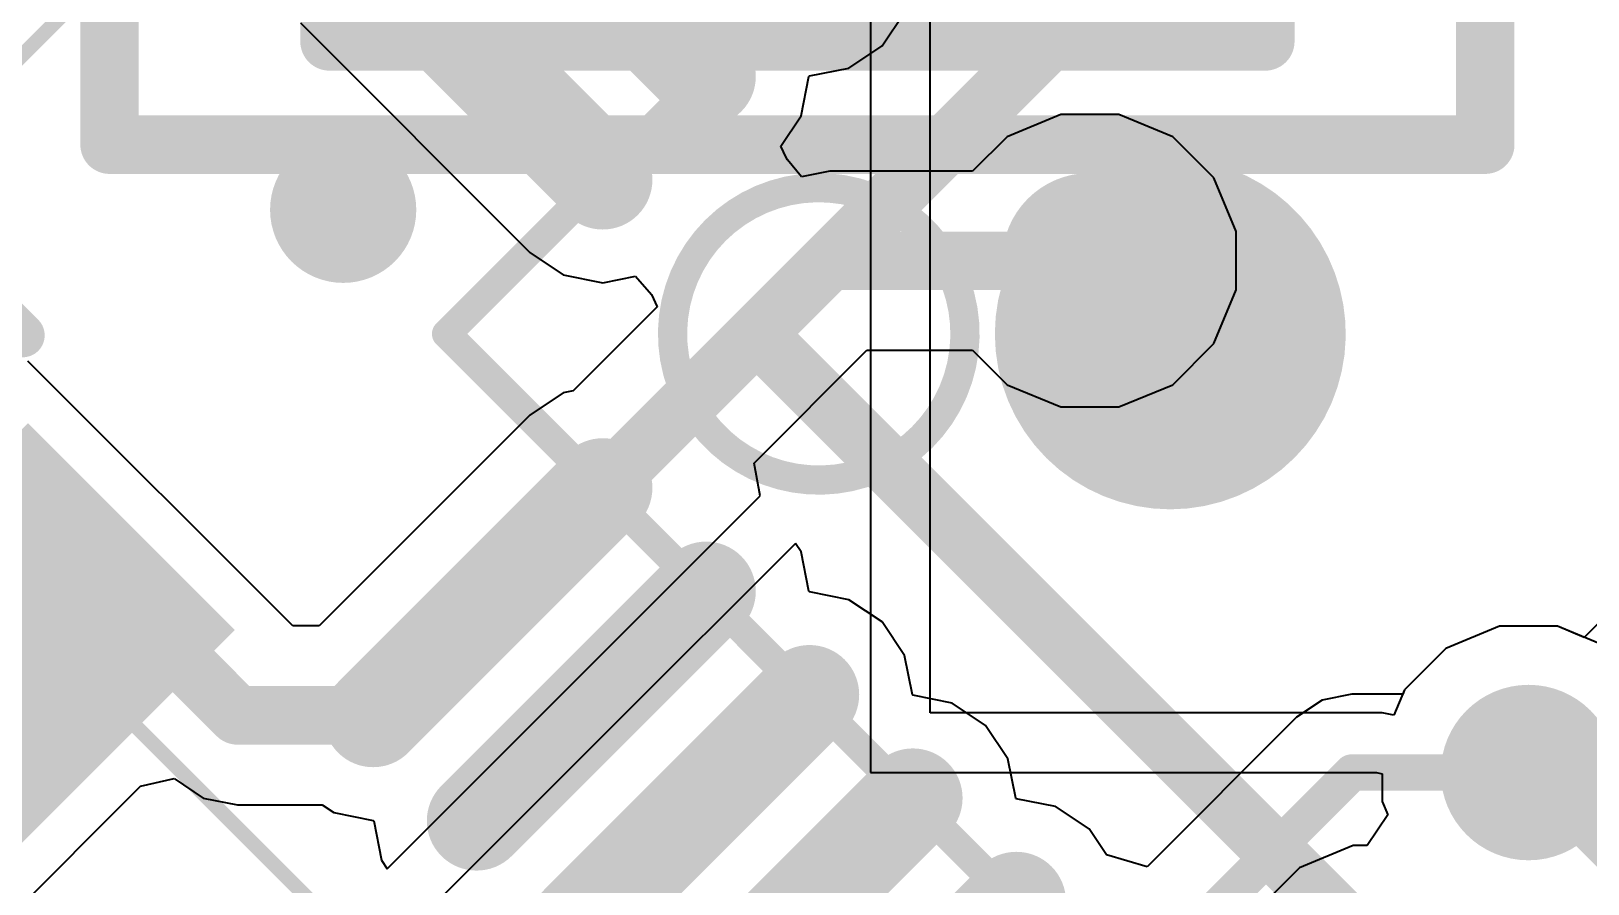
# Model space of a CAD drawing. Header units: inches. Extents: x -0.1 to 88.5, y -0.1 to 66.5.
# Drawn here: x 11.63 to 16.95, y 7.12 to 10.04 of the extents above; entities that cross this region are included whole.
import ezdxf

# ---------------------------------------------------------------- set-up
doc = ezdxf.new("R2010")
doc.units = ezdxf.units.IN
for name, color, linetype in [('Bottom Layer', 5, 'Continuous'), ('Bottom Overlay', 54, 'Continuous'), ('Bottom Paste', 16, 'Continuous'), ('Bottom Solder', 6, 'Continuous'), ('Mechanical 1', 6, 'Continuous'), ('Mechanical 13', 56, 'Continuous'), ('Mechanical 15', 56, 'Continuous'), ('Mechanical 16', 56, 'Continuous'), ('Mechanical 5', 56, 'Continuous'), ('Top Layer', 1, 'Continuous'), ('Top Overlay', 2, 'Continuous'), ('Top Paste', 8, 'Continuous'), ('Top Solder', 216, 'Continuous'), ('Via Holes', 16, 'Continuous')]:
    doc.layers.add(name, color=color, linetype=linetype)
doc.styles.add('Arial', font='', dxfattribs={"height": 0.2})
doc.styles.get('Arial').set_extended_font_data('Arial')

# ---------------------------------------------------------------- blocks, each defined once
blk = doc.blocks.new('LQFP48_B_11')
at = {"layer": 'Bottom Layer'}
h = blk.add_hatch(color=5, dxfattribs=at)
edge = h.paths.add_edge_path()
edge.add_arc((-4.605, -2.25), 0.145, 90, 270)
edge.add_line((-4.605, -2.395), (-3.495, -2.395))
edge.add_arc((-3.495, -2.25), 0.145, 270, 450)
edge.add_line((-3.495, -2.105), (-4.605, -2.105))
h = blk.add_hatch(color=5, dxfattribs=at)
edge = h.paths.add_edge_path()
edge.add_arc((-4.605, -2.75), 0.145, 90, 270)
edge.add_line((-4.605, -2.895), (-3.495, -2.895))
edge.add_arc((-3.495, -2.75), 0.145, 270, 450)
edge.add_line((-3.495, -2.605), (-4.605, -2.605))
h = blk.add_hatch(color=5, dxfattribs=at)
edge = h.paths.add_edge_path()
edge.add_arc((-2.75, -4.605), 0.145, 180, 360)
edge.add_line((-2.605, -4.605), (-2.605, -3.495))
edge.add_arc((-2.75, -3.495), 0.145, 0, 180)
edge.add_line((-2.895, -3.495), (-2.895, -4.605))
h = blk.add_hatch(color=5, dxfattribs=at)
edge = h.paths.add_edge_path()
edge.add_arc((-2.25, -4.605), 0.145, 180, 360)
edge.add_line((-2.105, -4.605), (-2.105, -3.495))
edge.add_arc((-2.25, -3.495), 0.145, 0, 180)
edge.add_line((-2.395, -3.495), (-2.395, -4.605))
h = blk.add_hatch(color=5, dxfattribs=at)
edge = h.paths.add_edge_path()
edge.add_arc((-1.75, -4.605), 0.145, 180, 360)
edge.add_line((-1.605, -4.605), (-1.605, -3.495))
edge.add_arc((-1.75, -3.495), 0.145, 0, 180)
edge.add_line((-1.895, -3.495), (-1.895, -4.605))
h = blk.add_hatch(color=5, dxfattribs=at)
edge = h.paths.add_edge_path()
edge.add_arc((-1.25, -4.605), 0.145, 180, 360)
edge.add_line((-1.105, -4.605), (-1.105, -3.495))
edge.add_arc((-1.25, -3.495), 0.145, 0, 180)
edge.add_line((-1.395, -3.495), (-1.395, -4.605))
h = blk.add_hatch(color=5, dxfattribs=at)
edge = h.paths.add_edge_path()
edge.add_arc((-0.75, -4.605), 0.145, 180, 360)
edge.add_line((-0.605, -4.605), (-0.605, -3.495))
edge.add_arc((-0.75, -3.495), 0.145, 0, 180)
edge.add_line((-0.895, -3.495), (-0.895, -4.605))
at = {"layer": 'Bottom Paste'}
h = blk.add_hatch(color=16, dxfattribs=at)
edge = h.paths.add_edge_path()
edge.add_arc((-4.605, -2.25), 0.145, 90, 270)
edge.add_line((-4.605, -2.395), (-3.495, -2.395))
edge.add_arc((-3.495, -2.25), 0.145, 270, 450)
edge.add_line((-3.495, -2.105), (-4.605, -2.105))
h = blk.add_hatch(color=16, dxfattribs=at)
edge = h.paths.add_edge_path()
edge.add_arc((-4.605, -2.75), 0.145, 90, 270)
edge.add_line((-4.605, -2.895), (-3.495, -2.895))
edge.add_arc((-3.495, -2.75), 0.145, 270, 450)
edge.add_line((-3.495, -2.605), (-4.605, -2.605))
h = blk.add_hatch(color=16, dxfattribs=at)
edge = h.paths.add_edge_path()
edge.add_arc((-2.75, -4.605), 0.145, 180, 360)
edge.add_line((-2.605, -4.605), (-2.605, -3.495))
edge.add_arc((-2.75, -3.495), 0.145, 0, 180)
edge.add_line((-2.895, -3.495), (-2.895, -4.605))
h = blk.add_hatch(color=16, dxfattribs=at)
edge = h.paths.add_edge_path()
edge.add_arc((-2.25, -4.605), 0.145, 180, 360)
edge.add_line((-2.105, -4.605), (-2.105, -3.495))
edge.add_arc((-2.25, -3.495), 0.145, 0, 180)
edge.add_line((-2.395, -3.495), (-2.395, -4.605))
h = blk.add_hatch(color=16, dxfattribs=at)
edge = h.paths.add_edge_path()
edge.add_arc((-1.75, -4.605), 0.145, 180, 360)
edge.add_line((-1.605, -4.605), (-1.605, -3.495))
edge.add_arc((-1.75, -3.495), 0.145, 0, 180)
edge.add_line((-1.895, -3.495), (-1.895, -4.605))
h = blk.add_hatch(color=16, dxfattribs=at)
edge = h.paths.add_edge_path()
edge.add_arc((-1.25, -4.605), 0.145, 180, 360)
edge.add_line((-1.105, -4.605), (-1.105, -3.495))
edge.add_arc((-1.25, -3.495), 0.145, 0, 180)
edge.add_line((-1.395, -3.495), (-1.395, -4.605))
h = blk.add_hatch(color=16, dxfattribs=at)
edge = h.paths.add_edge_path()
edge.add_arc((-0.75, -4.605), 0.145, 180, 360)
edge.add_line((-0.605, -4.605), (-0.605, -3.495))
edge.add_arc((-0.75, -3.495), 0.145, 0, 180)
edge.add_line((-0.895, -3.495), (-0.895, -4.605))
at = {"layer": 'Bottom Solder'}
h = blk.add_hatch(color=6, dxfattribs=at)
edge = h.paths.add_edge_path()
edge.add_arc((-4.605, -2.25), 0.17, 90, 270)
edge.add_line((-4.605, -2.42), (-3.495, -2.42))
edge.add_arc((-3.495, -2.25), 0.17, 270, 450)
edge.add_line((-3.495, -2.08), (-4.605, -2.08))
h = blk.add_hatch(color=6, dxfattribs=at)
edge = h.paths.add_edge_path()
edge.add_arc((-4.605, -2.75), 0.17, 90, 270)
edge.add_line((-4.605, -2.92), (-3.495, -2.92))
edge.add_arc((-3.495, -2.75), 0.17, 270, 450)
edge.add_line((-3.495, -2.58), (-4.605, -2.58))
h = blk.add_hatch(color=6, dxfattribs=at)
edge = h.paths.add_edge_path()
edge.add_arc((-2.75, -4.605), 0.17, 180, 360)
edge.add_line((-2.58, -4.605), (-2.58, -3.495))
edge.add_arc((-2.75, -3.495), 0.17, 0, 180)
edge.add_line((-2.92, -3.495), (-2.92, -4.605))
h = blk.add_hatch(color=6, dxfattribs=at)
edge = h.paths.add_edge_path()
edge.add_arc((-2.25, -4.605), 0.17, 180, 360)
edge.add_line((-2.08, -4.605), (-2.08, -3.495))
edge.add_arc((-2.25, -3.495), 0.17, 0, 180)
edge.add_line((-2.42, -3.495), (-2.42, -4.605))
h = blk.add_hatch(color=6, dxfattribs=at)
edge = h.paths.add_edge_path()
edge.add_arc((-1.75, -4.605), 0.17, 180, 360)
edge.add_line((-1.58, -4.605), (-1.58, -3.495))
edge.add_arc((-1.75, -3.495), 0.17, 0, 180)
edge.add_line((-1.92, -3.495), (-1.92, -4.605))
h = blk.add_hatch(color=6, dxfattribs=at)
edge = h.paths.add_edge_path()
edge.add_arc((-1.25, -4.605), 0.17, 180, 360)
edge.add_line((-1.08, -4.605), (-1.08, -3.495))
edge.add_arc((-1.25, -3.495), 0.17, 0, 180)
edge.add_line((-1.42, -3.495), (-1.42, -4.605))
h = blk.add_hatch(color=6, dxfattribs=at)
edge = h.paths.add_edge_path()
edge.add_arc((-0.75, -4.605), 0.17, 180, 360)
edge.add_line((-0.58, -4.605), (-0.58, -3.495))
edge.add_arc((-0.75, -3.495), 0.17, 0, 180)
edge.add_line((-0.92, -3.495), (-0.92, -4.605))
at = {"layer": 'Bottom Overlay'}
for points in [[(-2.75, -2.75, 0.2, 0.2, 0), (-2.75, 2.75, 0.2, 0.2, 0)], [(-2.75, -2.75, 0.2, 0.2, 0), (2.75, -2.75, 0.2, 0.2, 0)]]:
    blk.add_lwpolyline(points, format="xyseb", dxfattribs=at)
for points in [[(-1.45, -1.75, 0.6, 0.6, 1), (-2.05, -1.75, 0.6, 0.6, 1)], [(-2.2, -1.75, 0.3, 0.3, 1), (-1.9, -1.75, 0.3, 0.3, 1)], [(-1.6, -1.75, 0.3, 0.3, 1), (-1.3, -1.75, 0.3, 0.3, 1)], [(-2.8, -2.75, 0.1, 0.1, 1), (-2.7, -2.75, 0.1, 0.1, 1)], [(-2.8, -2.75, 0.1, 0.1, 1), (-2.7, -2.75, 0.1, 0.1, 1)], [(-3.925, -3.45, 0.25, 0.25, 1), (-4.175, -3.45, 0.25, 0.25, 1)], [(-4.2375, -3.45, 0.125, 0.125, 1), (-4.1125, -3.45, 0.125, 0.125, 1)], [(-3.9875, -3.45, 0.125, 0.125, 1), (-3.8625, -3.45, 0.125, 0.125, 1)]]:
    blk.add_lwpolyline(points, format="xyseb", close=True, dxfattribs=at)
at = {"layer": 'Mechanical 1'}
for points in [[(-3.5, -3.5, 0.1, 0.1, 0), (-3.5, 3.5, 0.1, 0.1, 0)], [(-3.5, -3.5, 0.1, 0.1, 0), (3.5, -3.5, 0.1, 0.1, 0)]]:
    blk.add_lwpolyline(points, format="xyseb", dxfattribs=at)
for points in [[(-2.1, -2.6, 0.1, 0.1, 1), (-3.1, -2.6, 0.1, 0.1, 1)], [(-3.125, -2.6, 0.05, 0.05, 1), (-3.075, -2.6, 0.05, 0.05, 1)], [(-2.125, -2.6, 0.05, 0.05, 1), (-2.075, -2.6, 0.05, 0.05, 1)], [(-3.525, -3.5, 0.05, 0.05, 1), (-3.475, -3.5, 0.05, 0.05, 1)], [(-3.525, -3.5, 0.05, 0.05, 1), (-3.475, -3.5, 0.05, 0.05, 1)]]:
    blk.add_lwpolyline(points, format="xyseb", close=True, dxfattribs=at)
at = {"layer": 'Mechanical 15'}
for points in [[(-5.2, -5.2, 0.05, 0.05, 0), (-5.2, 5.2, 0.05, 0.05, 0)], [(-5.2, -5.2, 0.05, 0.05, 0), (5.2, -5.2, 0.05, 0.05, 0)]]:
    blk.add_lwpolyline(points, format="xyseb", dxfattribs=at)
blk = doc.blocks.new('0603C_B_55')
at = {"layer": 'Bottom Layer'}
for points in [[(-0.35, 0.525), (-0.35, -0.525), (-1.25, -0.525), (-1.25, 0.525)], [(1.25, 0.525), (1.25, -0.525), (0.35, -0.525), (0.35, 0.525)]]:
    blk.add_hatch(color=5, dxfattribs=at).paths.add_polyline_path(points)
at = {"layer": 'Bottom Paste'}
for points in [[(-0.35, 0.525), (-0.35, -0.525), (-1.25, -0.525), (-1.25, 0.525)], [(1.25, 0.525), (1.25, -0.525), (0.35, -0.525), (0.35, 0.525)]]:
    blk.add_hatch(color=16, dxfattribs=at).paths.add_polyline_path(points)
at = {"layer": 'Bottom Solder'}
for points in [[(-0.3, 0.575), (-0.3, -0.575), (-1.3, -0.575), (-1.3, 0.575)], [(1.3, 0.575), (1.3, -0.575), (0.3, -0.575), (0.3, 0.575)]]:
    blk.add_hatch(color=6, dxfattribs=at).paths.add_polyline_path(points)
at = {"layer": 'Bottom Overlay'}
for points in [[(-0.075, 0.775, 0.15, 0.15, 0), (0.075, 0.775, 0.15, 0.15, 0)], [(0, -0.45, 0.15, 0.15, 0), (0, 0.45, 0.15, 0.15, 0)], [(-0.075, -0.775, 0.15, 0.15, 0), (0.075, -0.775, 0.15, 0.15, 0)]]:
    blk.add_lwpolyline(points, format="xyseb", dxfattribs=at)
for points in [[(-0.1125, 0.775, 0.075, 0.075, 1), (-0.0375, 0.775, 0.075, 0.075, 1)], [(0.0375, 0.775, 0.075, 0.075, 1), (0.1125, 0.775, 0.075, 0.075, 1)], [(-0.0375, 0.45, 0.075, 0.075, 1), (0.0375, 0.45, 0.075, 0.075, 1)], [(-0.0375, -0.45, 0.075, 0.075, 1), (0.0375, -0.45, 0.075, 0.075, 1)], [(-0.1125, -0.775, 0.075, 0.075, 1), (-0.0375, -0.775, 0.075, 0.075, 1)], [(0.0375, -0.775, 0.075, 0.075, 1), (0.1125, -0.775, 0.075, 0.075, 1)]]:
    blk.add_lwpolyline(points, format="xyseb", close=True, dxfattribs=at)
blk = doc.blocks.new('1206C_59')
at = {"layer": 'Top Layer'}
for points in [[(-2.5, 1), (-1.1, 1), (-1.1, -1), (-2.5, -1)], [(1.1, 1), (2.5, 1), (2.5, -1), (1.1, -1)]]:
    blk.add_hatch(color=1, dxfattribs=at).paths.add_polyline_path(points)
at = {"layer": 'Top Paste'}
for points in [[(-2.5, 1), (-1.1, 1), (-1.1, -1), (-2.5, -1)], [(1.1, 1), (2.5, 1), (2.5, -1), (1.1, -1)]]:
    blk.add_hatch(color=8, dxfattribs=at).paths.add_polyline_path(points)
at = {"layer": 'Top Solder'}
for points in [[(-2.55, 1.05), (-1.05, 1.05), (-1.05, -1.05), (-2.55, -1.05)], [(1.05, 1.05), (2.55, 1.05), (2.55, -1.05), (1.05, -1.05)]]:
    blk.add_hatch(color=216, dxfattribs=at).paths.add_polyline_path(points)
at = {"layer": 'Mechanical 13'}
for points in [[(-1.6, -1.25, 0.2, 0.2, 0), (-1.6, 1.25, 0.2, 0.2, 0)], [(-1.6, 1.25, 0.2, 0.2, 0), (1.6, 1.25, 0.2, 0.2, 0)], [(1.6, -1.25, 0.2, 0.2, 0), (1.6, 1.25, 0.2, 0.2, 0)], [(-1.6, -1.25, 0.2, 0.2, 0), (1.6, -1.25, 0.2, 0.2, 0)]]:
    blk.add_lwpolyline(points, format="xyseb", dxfattribs=at)
for points in [[(-1.65, 1.25, 0.1, 0.1, 1), (-1.55, 1.25, 0.1, 0.1, 1)], [(-1.65, 1.25, 0.1, 0.1, 1), (-1.55, 1.25, 0.1, 0.1, 1)], [(1.55, 1.25, 0.1, 0.1, 1), (1.65, 1.25, 0.1, 0.1, 1)], [(1.55, 1.25, 0.1, 0.1, 1), (1.65, 1.25, 0.1, 0.1, 1)], [(-1.65, -1.25, 0.1, 0.1, 1), (-1.55, -1.25, 0.1, 0.1, 1)], [(-1.65, -1.25, 0.1, 0.1, 1), (-1.55, -1.25, 0.1, 0.1, 1)], [(1.55, -1.25, 0.1, 0.1, 1), (1.65, -1.25, 0.1, 0.1, 1)], [(1.55, -1.25, 0.1, 0.1, 1), (1.65, -1.25, 0.1, 0.1, 1)]]:
    blk.add_lwpolyline(points, format="xyseb", close=True, dxfattribs=at)
at = {"layer": 'Mechanical 15'}
for points in [[(-2.3521, -1.6031, 0.2, 0.2, 0), (-2.3521, 1.6031, 0.2, 0.2, 0)], [(-2.3521, 1.6031, 0.2, 0.2, 0), (2.3521, 1.6031, 0.2, 0.2, 0)], [(2.3521, -1.6031, 0.2, 0.2, 0), (2.3521, 1.6031, 0.2, 0.2, 0)], [(-2.3521, -1.6031, 0.2, 0.2, 0), (2.3521, -1.6031, 0.2, 0.2, 0)]]:
    blk.add_lwpolyline(points, format="xyseb", dxfattribs=at)
for points in [[(-2.4021, 1.6031, 0.1, 0.1, 1), (-2.3021, 1.6031, 0.1, 0.1, 1)], [(-2.4021, 1.6031, 0.1, 0.1, 1), (-2.3021, 1.6031, 0.1, 0.1, 1)], [(2.3021, 1.6031, 0.1, 0.1, 1), (2.4021, 1.6031, 0.1, 0.1, 1)], [(2.3021, 1.6031, 0.1, 0.1, 1), (2.4021, 1.6031, 0.1, 0.1, 1)], [(-2.4021, -1.6031, 0.1, 0.1, 1), (-2.3021, -1.6031, 0.1, 0.1, 1)], [(-2.4021, -1.6031, 0.1, 0.1, 1), (-2.3021, -1.6031, 0.1, 0.1, 1)], [(2.3021, -1.6031, 0.1, 0.1, 1), (2.4021, -1.6031, 0.1, 0.1, 1)], [(2.3021, -1.6031, 0.1, 0.1, 1), (2.4021, -1.6031, 0.1, 0.1, 1)]]:
    blk.add_lwpolyline(points, format="xyseb", close=True, dxfattribs=at)
at = {"layer": 'Mechanical 16'}
for points in [[(0, -0.5, 0.1, 0.1, 0), (0, 0.5, 0.1, 0.1, 0)], [(-0.5, 0, 0.1, 0.1, 0), (0.5, 0, 0.1, 0.1, 0)]]:
    blk.add_lwpolyline(points, format="xyseb", dxfattribs=at)
for points in [[(-0.025, 0.5, 0.05, 0.05, 1), (0.025, 0.5, 0.05, 0.05, 1)], [(-0.525, 0, 0.05, 0.05, 1), (-0.475, 0, 0.05, 0.05, 1)], [(0.475, 0, 0.05, 0.05, 1), (0.525, 0, 0.05, 0.05, 1)], [(-0.025, -0.5, 0.05, 0.05, 1), (0.025, -0.5, 0.05, 0.05, 1)]]:
    blk.add_lwpolyline(points, format="xyseb", close=True, dxfattribs=at)
at = {"layer": 'Mechanical 5'}
for points in [[(-2.3521, -1.6031, 0.2, 0.2, 0), (-2.3521, 1.6031, 0.2, 0.2, 0)], [(-2.3521, 1.6031, 0.2, 0.2, 0), (2.3521, 1.6031, 0.2, 0.2, 0)], [(2.3521, -1.6031, 0.2, 0.2, 0), (2.3521, 1.6031, 0.2, 0.2, 0)], [(-2.3521, -1.6031, 0.2, 0.2, 0), (2.3521, -1.6031, 0.2, 0.2, 0)]]:
    blk.add_lwpolyline(points, format="xyseb", dxfattribs=at)
for points in [[(-2.4021, 1.6031, 0.1, 0.1, 1), (-2.3021, 1.6031, 0.1, 0.1, 1)], [(-2.4021, 1.6031, 0.1, 0.1, 1), (-2.3021, 1.6031, 0.1, 0.1, 1)], [(2.3021, 1.6031, 0.1, 0.1, 1), (2.4021, 1.6031, 0.1, 0.1, 1)], [(2.3021, 1.6031, 0.1, 0.1, 1), (2.4021, 1.6031, 0.1, 0.1, 1)], [(-2.4021, -1.6031, 0.1, 0.1, 1), (-2.3021, -1.6031, 0.1, 0.1, 1)], [(-2.4021, -1.6031, 0.1, 0.1, 1), (-2.3021, -1.6031, 0.1, 0.1, 1)], [(2.3021, -1.6031, 0.1, 0.1, 1), (2.4021, -1.6031, 0.1, 0.1, 1)], [(2.3021, -1.6031, 0.1, 0.1, 1), (2.4021, -1.6031, 0.1, 0.1, 1)]]:
    blk.add_lwpolyline(points, format="xyseb", close=True, dxfattribs=at)
at = {"layer": 'Top Overlay'}
for points in [[(-0.775, 0.925, 0.15, 0.15, 0), (0.775, 0.925, 0.15, 0.15, 0)], [(0, 0, 0.15, 0.15, 0), (0, 0.6, 0.15, 0.15, 0)], [(0, -0.6, 0.15, 0.15, 0), (0, 0, 0.15, 0.15, 0)], [(-0.775, -0.925, 0.15, 0.15, 0), (0.775, -0.925, 0.15, 0.15, 0)]]:
    blk.add_lwpolyline(points, format="xyseb", dxfattribs=at)
for points in [[(-0.8125, 0.925, 0.075, 0.075, 1), (-0.7375, 0.925, 0.075, 0.075, 1)], [(0.7375, 0.925, 0.075, 0.075, 1), (0.8125, 0.925, 0.075, 0.075, 1)], [(-0.0375, 0.6, 0.075, 0.075, 1), (0.0375, 0.6, 0.075, 0.075, 1)], [(-0.0375, 0, 0.075, 0.075, 1), (0.0375, 0, 0.075, 0.075, 1)], [(-0.0375, 0, 0.075, 0.075, 1), (0.0375, 0, 0.075, 0.075, 1)], [(-0.0375, -0.6, 0.075, 0.075, 1), (0.0375, -0.6, 0.075, 0.075, 1)], [(-0.8125, -0.925, 0.075, 0.075, 1), (-0.7375, -0.925, 0.075, 0.075, 1)], [(0.7375, -0.925, 0.075, 0.075, 1), (0.8125, -0.925, 0.075, 0.075, 1)]]:
    blk.add_lwpolyline(points, format="xyseb", close=True, dxfattribs=at)
at = {"layer": 'Mechanical 5', "style": 'Arial'}
blk.add_text('C14', height=1, rotation=360, dxfattribs=at).set_placement((0, 0.0106))

msp = doc.modelspace()

# ---------------------------------------------------------------- hatches: boundary and pattern name
at = {"layer": 'Bottom Layer'}
h = msp.add_hatch(color=5, dxfattribs=at)
edge = h.paths.add_edge_path()
edge.add_arc((15.25, 9.25), 0.3, 0, 360)
h = msp.add_hatch(color=5, dxfattribs=at)
edge = h.paths.add_edge_path()
edge.add_arc((16.75, 7.5), 0.3, 0, 360)
at = {"layer": 'Top Layer'}
h = msp.add_hatch(color=1, dxfattribs=at)
edge = h.paths.add_edge_path()
edge.add_arc((15.25, 9.25), 0.3, 0, 360)
h = msp.add_hatch(color=1, dxfattribs=at)
edge = h.paths.add_edge_path()
edge.add_arc((16.75, 7.5), 0.3, 0, 360)
at = {"layer": 'Via Holes'}
h = msp.add_hatch(color=7, dxfattribs=at)
edge = h.paths.add_edge_path()
edge.add_arc((15.25, 9.25), 0.15, 0, 360)
h = msp.add_hatch(color=7, dxfattribs=at)
edge = h.paths.add_edge_path()
edge.add_arc((16.75, 7.5), 0.15, 0, 360)

# ---------------------------------------------------------------- linework, layer by layer
at = {"layer": 'Bottom Layer'}
for p, q in [((12.5505, 10.063), (13.3354, 9.2781)), ((14.54, 9.9852), (14.6162, 10.0993)), ((14.4258, 9.9089), (14.54, 9.9852)), ((14.2912, 9.8821), (14.4258, 9.9089)), ((14.2627, 9.7457), (14.2894, 9.8803)), ((14.2894, 9.8803), (14.2912, 9.8821)), ((14.1935, 9.6422), (14.2627, 9.7457)), ((15.1505, 9.75), (14.9668, 9.6739)), ((15.3495, 9.75), (15.1505, 9.75)), ((15.5332, 9.6739), (15.3495, 9.75)), ((14.2115, 9.6031), (14.1935, 9.6422)), ((14.9668, 9.6739), (14.8488, 9.5559)), ((15.6739, 9.5332), (15.5332, 9.6739)), ((14.2158, 9.5956), (14.2115, 9.6031)), ((14.264, 9.5366), (14.2158, 9.5956)), ((14.3609, 9.5559), (14.264, 9.5366)), ((14.8488, 9.5559), (14.3609, 9.5559)), ((14.3609, 9.5559), (14.3609, 9.5559)), ((15.75, 9.3495), (15.6739, 9.5332)), ((15.75, 9.1505), (15.75, 9.3495)), ((13.3354, 9.2781), (13.4495, 9.2018)), ((13.4495, 9.2018), (13.5841, 9.175)), ((13.5841, 9.175), (13.696, 9.1973)), ((13.696, 9.1973), (13.7506, 9.135)), ((13.7506, 9.135), (13.7709, 9.0926)), ((15.6739, 8.9668), (15.75, 9.1505)), ((13.7709, 9.0926), (13.4832, 8.8049)), ((14.1019, 8.5584), (14.4876, 8.9441)), ((14.4876, 8.9441), (14.8488, 8.9441)), ((14.8488, 8.9441), (14.9668, 8.8261)), ((15.5332, 8.8261), (15.6739, 8.9668)), ((12.524, 8.0013), (11.6187, 8.9066)), ((13.4495, 8.7982), (13.3354, 8.7219)), ((13.4832, 8.8049), (13.4495, 8.7982)), ((14.9668, 8.8261), (15.1505, 8.75)), ((15.3495, 8.75), (15.5332, 8.8261)), ((15.1505, 8.75), (15.3495, 8.75)), ((13.3354, 8.7219), (12.6147, 8.0013)), ((14.1223, 8.4457), (14.1019, 8.5584)), ((13.4745, 7.7979), (14.1223, 8.4457)), ((14.243, 8.2836), (13.6159, 7.6565)), ((14.2627, 8.2543), (14.243, 8.2836)), ((14.2894, 8.1197), (14.2627, 8.2543)), ((14.2912, 8.1179), (14.2894, 8.1197)), ((14.4258, 8.0911), (14.2912, 8.1179)), ((14.54, 8.0148), (14.4258, 8.0911)), ((17.0377, 8.0595), (16.9405, 7.9623)), ((12.6147, 8.0013), (12.524, 8.0013)), ((14.6162, 7.9007), (14.54, 8.0148)), ((16.6505, 8), (16.4668, 7.9239)), ((16.8495, 8), (16.6505, 8)), ((16.9405, 7.9623), (16.8495, 8)), ((14.643, 7.7661), (14.6162, 7.9007)), ((16.4668, 7.9239), (16.3261, 7.7832)), ((12.8474, 7.1708), (13.4745, 7.7979)), ((16.3261, 7.7832), (16.3197, 7.7676)), ((14.6448, 7.7643), (14.643, 7.7661)), ((14.7794, 7.7375), (14.6448, 7.7643)), ((14.8935, 7.6613), (14.7794, 7.7375)), ((16.044, 7.7473), (15.9572, 7.6893)), ((16.1464, 7.7676), (16.044, 7.7473)), ((16.3197, 7.7676), (16.1464, 7.7676)), ((15.9572, 7.6892), (15.446, 7.1781)), ((15.9572, 7.6893), (15.9572, 7.6892)), ((13.6159, 7.6565), (12.9888, 7.0294)), ((14.9698, 7.5472), (14.8935, 7.6613)), ((14.9965, 7.4125), (14.9698, 7.5472)), ((11.5127, 6.962), (12.0041, 7.4535)), ((12.0041, 7.4535), (12.1187, 7.4791)), ((12.1187, 7.4791), (12.2179, 7.4128)), ((12.2179, 7.4128), (12.3349, 7.3895)), ((14.9983, 7.4107), (14.9965, 7.4125)), ((15.1329, 7.384), (14.9983, 7.4107)), ((12.3349, 7.3895), (12.6254, 7.3895)), ((12.6254, 7.3895), (12.6646, 7.3633)), ((12.6646, 7.3633), (12.7992, 7.3366)), ((15.2471, 7.3077), (15.1329, 7.384)), ((12.7992, 7.3366), (12.801, 7.3348)), ((12.801, 7.3348), (12.8278, 7.2002)), ((15.3067, 7.2184), (15.2471, 7.3077)), ((12.8278, 7.2002), (12.8474, 7.1708)), ((15.446, 7.1781), (15.3067, 7.2184))]:
    msp.add_line(p, q, dxfattribs=at)
for points in [[(13.1917, 8.0808, 0.2, 0.2, 0), (14.3609, 9.25, 0.2, 0.2, 0)], [(14.3609, 9.25, 0.2, 0.2, 0), (15.25, 9.25, 0.2, 0.2, 0)], [(12.8063, 7.6954, 0.2, 0.2, 0), (13.1917, 8.0808, 0.2, 0.2, 0)], [(11.5657, 7.9343, 0.2, 0.2, 0), (11.6187, 7.9874, 0.2, 0.2, 0)], [(11.6187, 7.9874, 0.2, 0.2, 0), (12.043, 7.9874, 0.2, 0.2, 0)], [(12.043, 7.9874, 0.2, 0.2, 0), (12.3349, 7.6954, 0.2, 0.2, 0)], [(13.5452, 7.7272, 0.2, 0.2, 0), (13.5452, 7.7272, 0.2, 0.2, 0)], [(12.3349, 7.6954, 0.2, 0.2, 0), (12.8063, 7.6954, 0.2, 0.2, 0)], [(14.9594, 6.313, 0.125, 0.125, 0), (16.1464, 7.5, 0.125, 0.125, 0)], [(16.1464, 7.5, 0.125, 0.125, 0), (16.75, 7.5, 0.125, 0.125, 0)]]:
    msp.add_lwpolyline(points, format="xyseb", dxfattribs=at)
for points in [[(14.3109, 9.25, 0.1, 0.1, 1), (14.4109, 9.25, 0.1, 0.1, 1)], [(14.3109, 9.25, 0.1, 0.1, 1), (14.4109, 9.25, 0.1, 0.1, 1)], [(15.2, 9.25, 0.1, 0.1, 1), (15.3, 9.25, 0.1, 0.1, 1)], [(13.1417, 8.0808, 0.1, 0.1, 1), (13.2417, 8.0808, 0.1, 0.1, 1)], [(13.1417, 8.0808, 0.1, 0.1, 1), (13.2417, 8.0808, 0.1, 0.1, 1)], [(11.5687, 7.9874, 0.1, 0.1, 1), (11.6687, 7.9874, 0.1, 0.1, 1)], [(11.5687, 7.9874, 0.1, 0.1, 1), (11.6687, 7.9874, 0.1, 0.1, 1)], [(11.993, 7.9874, 0.1, 0.1, 1), (12.093, 7.9874, 0.1, 0.1, 1)], [(11.993, 7.9874, 0.1, 0.1, 1), (12.093, 7.9874, 0.1, 0.1, 1)], [(11.5157, 7.9343, 0.1, 0.1, 1), (11.6157, 7.9343, 0.1, 0.1, 1)], [(13.4952, 7.7272, 0.1, 0.1, 1), (13.5952, 7.7272, 0.1, 0.1, 1)], [(13.4952, 7.7272, 0.1, 0.1, 1), (13.5952, 7.7272, 0.1, 0.1, 1)], [(12.2849, 7.6954, 0.1, 0.1, 1), (12.3849, 7.6954, 0.1, 0.1, 1)], [(12.2849, 7.6954, 0.1, 0.1, 1), (12.3849, 7.6954, 0.1, 0.1, 1)], [(12.7563, 7.6954, 0.1, 0.1, 1), (12.8563, 7.6954, 0.1, 0.1, 1)], [(12.7563, 7.6954, 0.1, 0.1, 1), (12.8563, 7.6954, 0.1, 0.1, 1)], [(16.1152, 7.5, 0.0625, 0.0625, 1), (16.1777, 7.5, 0.0625, 0.0625, 1)], [(16.1152, 7.5, 0.0625, 0.0625, 1), (16.1777, 7.5, 0.0625, 0.0625, 1)], [(16.7187, 7.5, 0.0625, 0.0625, 1), (16.7812, 7.5, 0.0625, 0.0625, 1)]]:
    msp.add_lwpolyline(points, format="xyseb", close=True, dxfattribs=at)
at = {"layer": 'Top Layer'}
for p, q in [((14.5, 12.4799), (14.5, 7.7039)), ((14.7039, 7.7039), (14.7039, 12.5)), ((16.6505, 8), (16.4668, 7.9239)), ((16.8495, 8), (16.6505, 8)), ((17.0332, 7.9239), (16.8495, 8)), ((16.4668, 7.9239), (16.3261, 7.7832)), ((16.3261, 7.7832), (16.29, 7.696)), ((14.5, 7.7039), (14.5, 7.5)), ((16.25, 7.7039), (14.7039, 7.7039)), ((16.29, 7.696), (16.25, 7.7039)), ((14.5, 7.5), (16.2299, 7.5)), ((16.2299, 7.5), (16.25, 7.496)), ((16.25, 7.496), (16.25, 7.4005)), ((16.25, 7.4005), (16.2686, 7.3556)), ((16.2686, 7.3556), (16.1981, 7.25)), ((16.1505, 7.25), (15.9668, 7.1739)), ((16.1981, 7.25), (16.1505, 7.25)), ((15.9668, 7.1739), (15.8261, 7.0332))]:
    msp.add_line(p, q, dxfattribs=at)
msp.add_lwpolyline([(16.75, 7.5, 0.125, 0.125, 0), (17.35, 6.9, 0.125, 0.125, 0)], format="xyseb", dxfattribs=at)
msp.add_lwpolyline([(16.7187, 7.5, 0.0625, 0.0625, 1), (16.7812, 7.5, 0.0625, 0.0625, 1)], format="xyseb", close=True, dxfattribs=at)

# ---------------------------------------------------------------- block references
at = {"rotation": 315}
for name, p in [('LQFP48_B_11', (18, 9)), ('0603C_B_55', (11, 8.5))]:
    msp.add_blockref(name, p, dxfattribs=at)
msp.add_blockref('1206C_59', (14.25, 11.25))

# ---------------------------------------------------------------- texts
at = {"layer": 'Bottom Overlay', "style": 'Arial', "text_generation_flag": 2}
msp.add_text('C19', height=0.7, rotation=315, dxfattribs=at).set_placement((11.7711, 5.6341))

doc.saveas('drawing.dxf')
